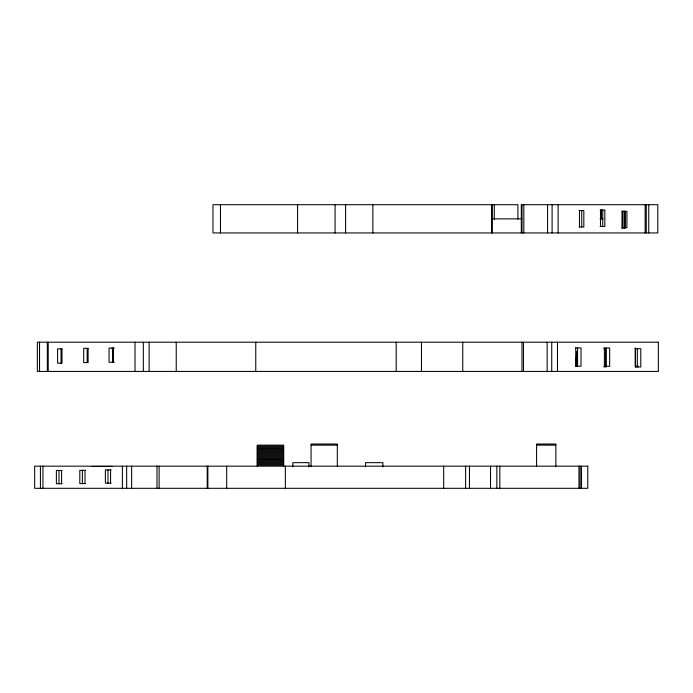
<?xml version="1.0" encoding="UTF-8"?>
<svg xmlns="http://www.w3.org/2000/svg" width="693" height="693" viewBox="0 0 693 693"><rect width="100%" height="100%" fill="white"/><g stroke="black" fill="none" stroke-linecap="round" stroke-linejoin="round"><path stroke-width="1.04" d="M600.138 210.048L604.842 210.048L604.842 226.49L600.138 226.49M579.123 210.559L583.827 210.559L583.827 226.992L579.123 226.992M622.219 211.304L626.922 211.304L626.922 227.746L622.219 227.746M491.995 218.858L521.924 218.858M600.077 218.858L603.049 218.858M575.45 347.912L581.011 347.912L581.011 366.233L575.45 366.233M114.284 348.033L109.052 348.033L109.052 362.292L114.284 362.292M604.105 347.999L609.658 347.999L609.658 366.32L604.105 366.32M111.495 348.484L113.704 348.484M603.863 348.544L606.349 348.544M635.23 348.683L640.782 348.683L640.782 367.004L635.23 367.004M575.762 357.389L576.039 366.034M576.819 357.389L577.2 366.034M638.34 366.216L635.178 366.216L635.178 347.903M603.863 366.857L606.349 366.857M311.062 445.131L337.309 445.131M536.573 445.131L555.864 445.131M257.224 446.24L283.662 446.24M257.224 447.349L283.662 447.349M257.224 448.458L283.662 448.458M257.224 449.558L283.662 449.558M257.224 450.667L283.662 450.667M257.224 451.775L283.662 451.775M257.224 452.884L283.662 452.884M257.224 453.984L283.662 453.984M257.224 455.093L283.662 455.093M257.224 456.202L283.662 456.202M257.224 457.311L283.662 457.311M257.224 458.42L283.662 458.42M257.224 459.52L283.662 459.52M257.224 460.628L283.662 460.628M257.224 461.737L283.662 461.737M257.224 462.846L283.662 462.846M257.224 463.955L283.662 463.955M257.224 465.055L283.662 465.055M92.152 466.45L112.006 466.45M111.088 469.889L105.379 469.889L105.379 483.16L111.088 483.16M85.508 470.339L79.799 470.339L79.799 483.601L85.508 483.601M62.093 470.469L56.384 470.469L56.384 483.731L62.093 483.731M648.752 204.695L648.752 232.943M646.283 204.695L646.283 232.943M645.131 204.695L645.131 232.943M637.335 348.683L637.335 367.004M635.507 348.683L635.507 367.004M625.06 211.694L625.06 228.136M624.826 211.304L624.826 227.746M624.055 210.975L624.055 228.759M622.583 211.304L622.583 227.746M621.993 210.975L621.993 228.759M606.21 347.999L606.21 366.32M605.587 348.544L605.587 366.857M604.383 347.999L604.383 366.32M602.745 210.048L602.745 226.49M601.446 209.754L601.446 218.858M600.502 210.048L600.502 226.49M581.73 210.559L581.73 226.992M581.514 466.164L581.514 488.305M580.154 466.164L580.154 488.305M579.487 210.559L579.487 226.992M578.958 466.164L578.958 488.305M577.564 347.912L577.564 366.233M577.096 357.389L577.096 366.034M576.923 357.389L576.923 366.034M576.845 366.173L576.845 351.542L576.437 366.173M576.697 351.542L576.585 366.173M575.866 357.389L575.866 366.034M575.736 347.912L575.736 366.233M558.099 204.695L558.099 232.943M557.475 342.195L557.475 371.431M555.864 466.224L555.864 444.022L536.573 444.022L536.573 466.224M552.096 204.695L552.096 232.943M551.732 342.195L551.732 371.431M547.574 204.695L547.574 232.943M547.149 342.195L547.149 371.431M523.83 204.695L523.83 232.943M523.484 342.195L523.484 371.431M522.011 204.695L522.011 232.943M521.976 342.195L521.976 371.431M521.309 232.943L521.309 204.695L657.796 204.695L657.796 232.943L212.968 232.943L212.968 204.695L517.914 204.695L517.914 219.343M499.826 466.164L499.826 488.305M496.838 466.164L496.838 488.305M494.291 204.695L494.291 219.343M491.995 204.695L491.995 232.943M491.857 204.695L491.857 232.943M490.523 466.164L490.523 488.305M469.456 466.164L469.456 488.305M465.627 466.164L465.627 488.305M462.759 342.195L462.759 371.431M443.676 466.164L443.676 488.305M421.448 342.195L421.448 371.431M396.197 342.195L396.197 371.431M382.882 466.935L382.882 462.655L365.497 462.655L365.497 466.935M372.851 204.695L372.851 232.943M345.599 204.695L345.599 232.943M337.309 466.164L337.309 444.022L311.062 444.022L311.062 466.164M335.074 204.695L335.074 232.943M308.948 466.935L308.948 462.655L292.81 462.655L292.81 466.935M297.566 204.695L297.566 232.943M285.351 466.164L285.351 488.305M283.662 466.224L283.662 445.131L257.224 445.131L257.224 466.224M255.76 342.195L255.76 371.431M226.68 466.164L226.68 488.305M220.478 204.695L220.478 232.943M207.874 466.164L207.874 488.305M207.207 466.164L207.207 488.305M176.239 342.195L176.239 371.431M159.13 466.164L159.13 488.305M156.982 466.164L156.982 488.305M149.134 342.195L149.134 371.431M143.338 342.195L143.338 371.431M135.014 342.195L135.014 371.431M131.635 466.164L131.635 488.305M126.654 466.164L126.654 488.305M122.401 466.164L122.401 488.305M113.453 348.033L113.453 362.292M112.517 348.033L112.517 362.292M110.577 469.889L110.577 483.16M107.969 469.889L107.969 483.16M87.171 348.328L87.171 362.586M84.996 470.339L84.996 483.601M82.38 470.339L82.38 483.601M61.59 470.469L61.59 483.731M61.062 348.882L61.062 363.149M58.974 470.469L58.974 483.731M48.224 342.195L48.224 371.431M47.341 342.195L47.341 371.431M42.94 466.164L42.94 488.305M40.428 466.164L40.428 488.305M39.527 342.195L39.527 371.431M658.35 342.195L37.344 342.195L37.344 371.431L658.35 371.431L658.35 342.195M88.106 348.328L83.706 348.328L83.706 362.586L88.106 362.586L88.106 348.328M61.998 348.882L57.588 348.882L57.588 363.149L61.998 363.149L61.998 348.882M587.759 466.164L34.65 466.164L34.65 488.305L587.759 488.305L587.759 466.164"/></g></svg>
